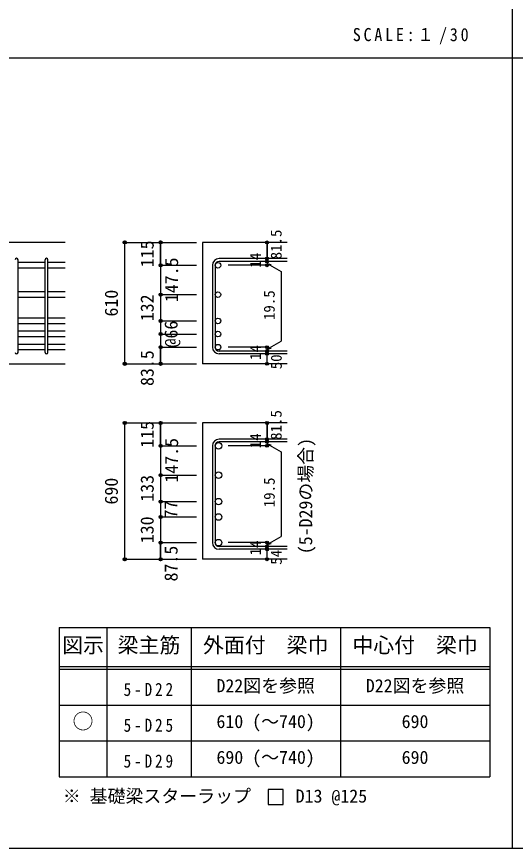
# Model space of a CAD drawing. Units: millimetres at full size, sheet at 1:30, with parts at other scales. Extents: x -5973 to 5954, y -4195 to 4201.
# Drawn here: x -3614 to -1109, y -4195 to -15 of the extents above; entities that cross this region are included whole.
import ezdxf
from ezdxf.enums import TextEntityAlignment as Align

# ---------------------------------------------------------------- set-up
doc = ezdxf.new("R2010")
doc.units = ezdxf.units.MM
doc.header["$LTSCALE"] = 30
doc.header["$PDMODE"] = 32
doc.header["$PDSIZE"] = 15
for name, color, linetype in [('0-1', 2, 'Continuous'), ('0-5', 7, 'Continuous'), ('0-6', 7, 'Continuous'), ('0-7', 4, 'Continuous'), ('0-D', 4, 'Continuous'), ('6-7_文字', 7, 'Continuous'), ('6-E_枠', 7, 'Continuous'), ('F-0_枠', 6, 'Continuous')]:
    doc.layers.add(name, color=color, linetype=linetype)
doc.styles.add('ＭＳ ゴシック', font='')
doc.styles.get('ＭＳ ゴシック').set_extended_font_data('MS Gothic')

msp = doc.modelspace()

# ---------------------------------------------------------------- linework, layer by layer
at = {"layer": '0-1'}
for p, q in [((-3370.8, -1149.89), (-4820.8, -1149.89)), ((-2255.8, -1149.89), (-2680.8, -1149.89)), ((-2680.8, -1149.89), (-2680.8, -1759.9)), ((-3770.8, -1759.9), (-3370.8, -1759.9)), ((-2255.8, -1759.9), (-2680.8, -1759.9)), ((-2255.8, -2057.22), (-2680.8, -2057.22)), ((-2680.8, -2057.22), (-2680.8, -2742.29)), ((-2255.8, -2742.29), (-2680.8, -2742.29))]:
    msp.add_line(p, q, dxfattribs=at)
at = {"layer": '0-5', "color": 4}
for p, q in [((-2890.8, -1149.89), (-2890.8, -1263.32)), ((-2890.8, -1263.32), (-2890.8, -1321.32)), ((-2890.8, -1321.32), (-2890.8, -1676.4))]:
    msp.add_line(p, q, dxfattribs=at)
at = {"layer": '0-5'}
for p, q in [((-3470.8, -1250.82), (-3606.8, -1250.82)), ((-3370.8, -1250.82), (-3456.8, -1250.82)), ((-3470.8, -1278.82), (-3606.8, -1278.82)), ((-3370.8, -1278.82), (-3456.8, -1278.82)), ((-3470.8, -1398.39), (-3606.8, -1398.39)), ((-3370.8, -1398.39), (-3456.8, -1398.39)), ((-3470.8, -1426.39), (-3606.8, -1426.39)), ((-3370.8, -1426.39), (-3456.8, -1426.39)), ((-3470.8, -1530.4), (-3606.8, -1530.4)), ((-3370.8, -1530.4), (-3456.8, -1530.4)), ((-3470.8, -1558.4), (-3606.8, -1558.4)), ((-3370.8, -1558.4), (-3456.8, -1558.4)), ((-3470.8, -1596.4), (-3606.8, -1596.4)), ((-3470.8, -1624.4), (-3606.8, -1624.4)), ((-3370.8, -1596.4), (-3456.8, -1596.4)), ((-3370.8, -1624.4), (-3456.8, -1624.4)), ((-3470.8, -1662.4), (-3606.8, -1662.4)), ((-3370.8, -1662.4), (-3456.8, -1662.4)), ((-3470.8, -1690.4), (-3606.8, -1690.4)), ((-3370.8, -1690.4), (-3456.8, -1690.4))]:
    msp.add_line(p, q, dxfattribs=at)
at = {"layer": '0-5', "color": 3}
for centre, radius in [((-2602.8, -1264.82), 14), ((-2602.8, -1412.39), 14), ((-2602.8, -1544.4), 14), ((-2602.8, -1610.4), 14), ((-2602.8, -1676.4), 14), ((-2600.3, -2172.15), 16.5), ((-2600.3, -2319.72), 16.5), ((-2600.3, -2452.72), 16.5), ((-2600.3, -2529.79), 16.5), ((-2600.3, -2658.79), 16.5)]:
    msp.add_circle(centre, radius, dxfattribs=at)
at = {"layer": '0-5'}
for p in [(-2890.8, -1149.89), (-2890.8, -1264.82), (-2890.8, -1412.39), (-2890.8, -1544.4), (-2890.8, -1610.4), (-2890.8, -1676.4)]:
    msp.add_point(p, dxfattribs=at)
at = {"layer": '0-6'}
for p, q in [((-3606.8, -1702.9), (-3606.8, -1236.82)), ((-3470.8, -1702.9), (-3470.8, -1236.82)), ((-3456.8, -1702.9), (-3456.8, -1236.82)), ((-2255.8, -1231.32), (-2597.3, -1231.32)), ((-2255.8, -1245.32), (-2597.3, -1245.32)), ((-2630.8, -1264.82), (-2630.8, -1676.4)), ((-2616.8, -1264.82), (-2616.8, -1676.4)), ((-2255.8, -1695.9), (-2597.3, -1695.9)), ((-2255.8, -1709.9), (-2597.3, -1709.9)), ((-2630.8, -2172.15), (-2630.8, -2658.79)), ((-2616.8, -2172.15), (-2616.8, -2658.79)), ((-2255.8, -2138.65), (-2597.3, -2138.65)), ((-2255.8, -2152.65), (-2597.3, -2152.65)), ((-2255.8, -2678.29), (-2597.3, -2678.29)), ((-2255.8, -2692.29), (-2597.3, -2692.29))]:
    msp.add_line(p, q, dxfattribs=at)
for centre, radius, start, end in [((-3613.8, -1236.82), 7, 0, 180), ((-3463.8, -1236.82), 7, 0, 180), ((-2597.3, -1264.82), 33.5, 90, 180), ((-2597.3, -1264.82), 19.5, 90, 180), ((-3613.8, -1702.9), 7, 180, 0), ((-3463.8, -1702.9), 7, 180, 0), ((-2597.3, -1676.4), 33.5, 180, 270), ((-2597.3, -1676.4), 19.5, 180, 270), ((-2597.3, -2172.15), 33.5, 90, 180), ((-2597.3, -2172.15), 19.5, 90, 180), ((-2597.3, -2658.79), 33.5, 180, 270), ((-2597.3, -2658.79), 19.5, 180, 270)]:
    msp.add_arc(centre, radius, start, end, dxfattribs=at)
at = {"layer": '0-D'}
for p, q in [((-3070.8, -1149.89), (-2890.8, -1149.89)), ((-3070.8, -1149.89), (-2890.8, -1149.89)), ((-3070.8, -1759.9), (-3070.8, -1149.89)), ((-2890.8, -1149.89), (-2710.8, -1149.89)), ((-2890.8, -1149.89), (-2710.8, -1149.89)), ((-2355.8, -1245.32), (-2355.8, -1231.32)), ((-2355.8, -1245.32), (-2355.8, -1264.82)), ((-2890.8, -1263.32), (-2890.8, -1343.39)), ((-2890.8, -1264.82), (-2710.8, -1264.82)), ((-2890.8, -1264.82), (-2710.8, -1264.82)), ((-2355.8, -1264.82), (-2551.89, -1264.82)), ((-2355.8, -1255.07), (-2336.48, -1260.25)), ((-2355.8, -1255.07), (-2285.74, -1295.52)), ((-2285.74, -1295.52), (-2285.74, -1645.7)), ((-2890.8, -1343.39), (-2890.8, -1676.4)), ((-2890.8, -1412.39), (-2710.8, -1412.39)), ((-2890.8, -1412.39), (-2890.8, -1676.4)), ((-2890.8, -1544.4), (-2710.8, -1544.4)), ((-2890.8, -1610.4), (-2710.8, -1610.4)), ((-2355.8, -1686.15), (-2285.74, -1645.7)), ((-2890.8, -1676.4), (-2710.8, -1676.4)), ((-2890.8, -1676.4), (-2890.8, -1759.9)), ((-2890.8, -1759.9), (-2890.8, -1676.4)), ((-2355.8, -1676.4), (-2551.89, -1676.4)), ((-2355.8, -1695.9), (-2355.8, -1676.4)), ((-2355.8, -1686.15), (-2336.48, -1680.97)), ((-2355.8, -1709.9), (-2355.8, -1695.9)), ((-2355.8, -1759.9), (-2355.8, -1709.9)), ((-3070.8, -1759.9), (-2890.8, -1759.9)), ((-2890.8, -1759.9), (-2710.8, -1759.9)), ((-3070.8, -2057.22), (-2890.8, -2057.22)), ((-3070.8, -2057.22), (-2890.8, -2057.22)), ((-3070.8, -2742.29), (-3070.8, -2057.22)), ((-2890.8, -2057.22), (-2710.8, -2057.22)), ((-2890.8, -2057.22), (-2710.8, -2057.22)), ((-2890.8, -2170.65), (-2890.8, -2250.72)), ((-2890.8, -2172.15), (-2710.8, -2172.15)), ((-2890.8, -2172.15), (-2710.8, -2172.15)), ((-2355.8, -2172.15), (-2551.89, -2172.15)), ((-2355.8, -2152.65), (-2355.8, -2138.65)), ((-2355.8, -2152.65), (-2355.8, -2172.15)), ((-2355.8, -2162.4), (-2336.48, -2167.57)), ((-2355.8, -2162.4), (-2285.74, -2202.84)), ((-2285.74, -2202.84), (-2285.74, -2628.09)), ((-2890.8, -2250.72), (-2890.8, -2658.79)), ((-2890.8, -2319.72), (-2710.8, -2319.72)), ((-2890.8, -2319.72), (-2890.8, -2658.79)), ((-2890.8, -2452.72), (-2710.8, -2452.72)), ((-2890.8, -2529.79), (-2710.8, -2529.79)), ((-2355.8, -2668.54), (-2285.74, -2628.09)), ((-2890.8, -2658.79), (-2710.8, -2658.79)), ((-2890.8, -2658.79), (-2890.8, -2742.29)), ((-2890.8, -2742.29), (-2890.8, -2658.79)), ((-2355.8, -2658.79), (-2551.89, -2658.79)), ((-2355.8, -2678.29), (-2355.8, -2658.79)), ((-2355.8, -2668.54), (-2336.48, -2663.36)), ((-2355.8, -2692.29), (-2355.8, -2678.29)), ((-2355.8, -2742.29), (-2355.8, -2692.29)), ((-3070.8, -2742.29), (-2890.8, -2742.29)), ((-2890.8, -2742.29), (-2710.8, -2742.29))]:
    msp.add_line(p, q, dxfattribs=at)
for points in [[(-2890.8, -1149.89), (-2890.8, -1263.32), (-2890.8, -1149.89)], [(-2890.8, -1149.89), (-2890.8, -1264.82), (-2890.8, -1412.39)], [(-2355.8, -1149.89), (-2355.8, -1231.32), (-2355.8, -1149.89)], [(-2890.8, -2057.22), (-2890.8, -2170.65), (-2890.8, -2057.22)], [(-2890.8, -2057.22), (-2890.8, -2172.15), (-2890.8, -2319.72)], [(-2355.8, -2057.22), (-2355.8, -2138.65), (-2355.8, -2057.22)]]:
    msp.add_lwpolyline(points, dxfattribs=at)
for centre, radius in [((-3070.8, -1149.89), 8), ((-3070.8, -1149.89), 7.2), ((-3070.8, -1149.89), 6.4), ((-3070.8, -1149.89), 5.6), ((-3070.8, -1149.89), 4.8), ((-3070.8, -1149.89), 4), ((-3070.8, -1149.89), 3.2), ((-3070.8, -1149.89), 2.4), ((-3070.8, -1149.89), 1.6), ((-3070.8, -1149.89), 0.8), ((-2890.8, -1149.89), 8), ((-2890.8, -1149.89), 7.2), ((-2890.8, -1149.89), 6.4), ((-2890.8, -1149.89), 5.6), ((-2890.8, -1149.89), 4.8), ((-2890.8, -1149.89), 4), ((-2890.8, -1149.89), 3.2), ((-2890.8, -1149.89), 2.4), ((-2890.8, -1149.89), 1.6), ((-2890.8, -1149.89), 0.8), ((-2355.8, -1149.89), 4), ((-2355.8, -1149.89), 3.6), ((-2355.8, -1149.89), 3.2), ((-2355.8, -1149.89), 2.8), ((-2355.8, -1149.89), 2.4), ((-2355.8, -1149.89), 2), ((-2355.8, -1149.89), 1.6), ((-2355.8, -1149.89), 1.2), ((-2355.8, -1149.89), 0.8), ((-2355.8, -1149.89), 0.4), ((-2355.8, -1231.32), 4), ((-2355.8, -1245.32), 4), ((-2355.8, -1231.32), 3.6), ((-2355.8, -1245.32), 3.6), ((-2355.8, -1231.32), 3.2), ((-2355.8, -1245.32), 3.2), ((-2355.8, -1231.32), 2.8), ((-2355.8, -1245.32), 2.8), ((-2355.8, -1231.32), 2.4), ((-2355.8, -1245.32), 2.4), ((-2355.8, -1231.32), 2), ((-2355.8, -1245.32), 2), ((-2355.8, -1231.32), 1.6), ((-2355.8, -1245.32), 1.6), ((-2355.8, -1231.32), 1.2), ((-2355.8, -1245.32), 1.2), ((-2355.8, -1231.32), 0.8), ((-2355.8, -1245.32), 0.8), ((-2355.8, -1231.32), 0.4), ((-2355.8, -1245.32), 0.4), ((-2890.8, -1264.82), 8), ((-2890.8, -1264.82), 7.2), ((-2890.8, -1264.82), 6.4), ((-2890.8, -1264.82), 5.6), ((-2890.8, -1264.82), 4.8), ((-2890.8, -1264.82), 4), ((-2890.8, -1264.82), 3.2), ((-2890.8, -1264.82), 2.4), ((-2890.8, -1264.82), 1.6), ((-2890.8, -1264.82), 0.8), ((-2355.8, -1264.82), 4), ((-2355.8, -1264.82), 3.6), ((-2355.8, -1264.82), 3.2), ((-2355.8, -1264.82), 2.8), ((-2355.8, -1264.82), 2.4), ((-2355.8, -1264.82), 2), ((-2355.8, -1264.82), 1.6), ((-2355.8, -1264.82), 1.2), ((-2355.8, -1264.82), 0.8), ((-2355.8, -1264.82), 0.4), ((-2890.8, -1412.39), 8), ((-2890.8, -1412.39), 7.2), ((-2890.8, -1412.39), 6.4), ((-2890.8, -1412.39), 5.6), ((-2890.8, -1412.39), 4.8), ((-2890.8, -1412.39), 4), ((-2890.8, -1412.39), 3.2), ((-2890.8, -1412.39), 2.4), ((-2890.8, -1412.39), 1.6), ((-2890.8, -1412.39), 0.8), ((-2890.8, -1544.4), 8), ((-2890.8, -1544.4), 7.2), ((-2890.8, -1544.4), 6.4), ((-2890.8, -1544.4), 5.6), ((-2890.8, -1544.4), 4.8), ((-2890.8, -1544.4), 4), ((-2890.8, -1544.4), 3.2), ((-2890.8, -1544.4), 2.4), ((-2890.8, -1544.4), 1.6), ((-2890.8, -1544.4), 0.8), ((-2890.8, -1610.4), 8), ((-2890.8, -1610.4), 7.2), ((-2890.8, -1610.4), 6.4), ((-2890.8, -1610.4), 5.6), ((-2890.8, -1610.4), 4.8), ((-2890.8, -1610.4), 4), ((-2890.8, -1610.4), 3.2), ((-2890.8, -1610.4), 2.4), ((-2890.8, -1610.4), 1.6), ((-2890.8, -1610.4), 0.8), ((-2890.8, -1676.4), 8), ((-2890.8, -1676.4), 7.2), ((-2890.8, -1676.4), 6.4), ((-2890.8, -1676.4), 5.6), ((-2890.8, -1676.4), 4.8), ((-2890.8, -1676.4), 4), ((-2890.8, -1676.4), 3.2), ((-2890.8, -1676.4), 2.4), ((-2890.8, -1676.4), 1.6), ((-2890.8, -1676.4), 0.8), ((-2355.8, -1676.4), 4), ((-2355.8, -1695.9), 4), ((-2355.8, -1709.9), 4), ((-2355.8, -1676.4), 3.6), ((-2355.8, -1695.9), 3.6), ((-2355.8, -1709.9), 3.6), ((-2355.8, -1676.4), 3.2), ((-2355.8, -1695.9), 3.2), ((-2355.8, -1709.9), 3.2), ((-2355.8, -1676.4), 2.8), ((-2355.8, -1695.9), 2.8), ((-2355.8, -1709.9), 2.8), ((-2355.8, -1676.4), 2.4), ((-2355.8, -1695.9), 2.4), ((-2355.8, -1709.9), 2.4), ((-2355.8, -1676.4), 2), ((-2355.8, -1695.9), 2), ((-2355.8, -1709.9), 2), ((-2355.8, -1676.4), 1.6), ((-2355.8, -1695.9), 1.6), ((-2355.8, -1709.9), 1.6), ((-2355.8, -1676.4), 1.2), ((-2355.8, -1695.9), 1.2), ((-2355.8, -1709.9), 1.2), ((-2355.8, -1676.4), 0.8), ((-2355.8, -1695.9), 0.8), ((-2355.8, -1709.9), 0.8), ((-2355.8, -1676.4), 0.4), ((-2355.8, -1695.9), 0.4), ((-2355.8, -1709.9), 0.4), ((-3070.8, -1759.9), 8), ((-3070.8, -1759.9), 7.2), ((-3070.8, -1759.9), 6.4), ((-3070.8, -1759.9), 5.6), ((-3070.8, -1759.9), 4.8), ((-2890.8, -1759.9), 8), ((-2890.8, -1759.9), 7.2), ((-2890.8, -1759.9), 6.4), ((-2890.8, -1759.9), 5.6), ((-2890.8, -1759.9), 4.8), ((-3070.8, -1759.9), 4), ((-3070.8, -1759.9), 3.2), ((-3070.8, -1759.9), 2.4), ((-3070.8, -1759.9), 1.6), ((-3070.8, -1759.9), 0.8), ((-2890.8, -1759.9), 4), ((-2890.8, -1759.9), 3.2), ((-2890.8, -1759.9), 2.4), ((-2890.8, -1759.9), 1.6), ((-2890.8, -1759.9), 0.8), ((-2355.8, -1759.9), 4), ((-2355.8, -1759.9), 3.6), ((-2355.8, -1759.9), 3.2), ((-2355.8, -1759.9), 2.8), ((-2355.8, -1759.9), 2.4), ((-2355.8, -1759.9), 2), ((-2355.8, -1759.9), 1.6), ((-2355.8, -1759.9), 1.2), ((-2355.8, -1759.9), 0.8), ((-2355.8, -1759.9), 0.4), ((-3070.8, -2057.22), 8), ((-3070.8, -2057.22), 7.2), ((-3070.8, -2057.22), 6.4), ((-3070.8, -2057.22), 5.6), ((-3070.8, -2057.22), 4.8), ((-3070.8, -2057.22), 4), ((-3070.8, -2057.22), 3.2), ((-3070.8, -2057.22), 2.4), ((-3070.8, -2057.22), 1.6), ((-3070.8, -2057.22), 0.8), ((-2890.8, -2057.22), 8), ((-2890.8, -2057.22), 7.2), ((-2890.8, -2057.22), 6.4), ((-2890.8, -2057.22), 5.6), ((-2890.8, -2057.22), 4.8), ((-2890.8, -2057.22), 4), ((-2890.8, -2057.22), 3.2), ((-2890.8, -2057.22), 2.4), ((-2890.8, -2057.22), 1.6), ((-2890.8, -2057.22), 0.8), ((-2355.8, -2057.22), 4), ((-2355.8, -2057.22), 3.6), ((-2355.8, -2057.22), 3.2), ((-2355.8, -2057.22), 2.8), ((-2355.8, -2057.22), 2.4), ((-2355.8, -2057.22), 2), ((-2355.8, -2057.22), 1.6), ((-2355.8, -2057.22), 1.2), ((-2355.8, -2057.22), 0.8), ((-2355.8, -2057.22), 0.4), ((-2890.8, -2172.15), 8), ((-2890.8, -2172.15), 7.2), ((-2890.8, -2172.15), 6.4), ((-2890.8, -2172.15), 5.6), ((-2890.8, -2172.15), 4.8), ((-2890.8, -2172.15), 4), ((-2890.8, -2172.15), 3.2), ((-2890.8, -2172.15), 2.4), ((-2890.8, -2172.15), 1.6), ((-2890.8, -2172.15), 0.8), ((-2355.8, -2138.65), 4), ((-2355.8, -2152.65), 4), ((-2355.8, -2172.15), 4), ((-2355.8, -2138.65), 3.6), ((-2355.8, -2152.65), 3.6), ((-2355.8, -2172.15), 3.6), ((-2355.8, -2138.65), 3.2), ((-2355.8, -2152.65), 3.2), ((-2355.8, -2172.15), 3.2), ((-2355.8, -2138.65), 2.8), ((-2355.8, -2152.65), 2.8), ((-2355.8, -2172.15), 2.8), ((-2355.8, -2138.65), 2.4), ((-2355.8, -2152.65), 2.4), ((-2355.8, -2172.15), 2.4), ((-2355.8, -2138.65), 2), ((-2355.8, -2152.65), 2), ((-2355.8, -2172.15), 2), ((-2355.8, -2138.65), 1.6), ((-2355.8, -2152.65), 1.6), ((-2355.8, -2172.15), 1.6), ((-2355.8, -2138.65), 1.2), ((-2355.8, -2152.65), 1.2), ((-2355.8, -2172.15), 1.2), ((-2355.8, -2138.65), 0.8), ((-2355.8, -2152.65), 0.8), ((-2355.8, -2172.15), 0.8), ((-2355.8, -2138.65), 0.4), ((-2355.8, -2152.65), 0.4), ((-2355.8, -2172.15), 0.4), ((-2890.8, -2319.72), 8), ((-2890.8, -2319.72), 7.2), ((-2890.8, -2319.72), 6.4), ((-2890.8, -2319.72), 5.6), ((-2890.8, -2319.72), 4.8), ((-2890.8, -2319.72), 4), ((-2890.8, -2319.72), 3.2), ((-2890.8, -2319.72), 2.4), ((-2890.8, -2319.72), 1.6), ((-2890.8, -2319.72), 0.8), ((-2890.8, -2452.72), 8), ((-2890.8, -2452.72), 7.2), ((-2890.8, -2452.72), 6.4), ((-2890.8, -2452.72), 5.6), ((-2890.8, -2452.72), 4.8), ((-2890.8, -2452.72), 4), ((-2890.8, -2452.72), 3.2), ((-2890.8, -2452.72), 2.4), ((-2890.8, -2452.72), 1.6), ((-2890.8, -2452.72), 0.8), ((-2890.8, -2529.79), 8), ((-2890.8, -2529.79), 7.2), ((-2890.8, -2529.79), 6.4), ((-2890.8, -2529.79), 5.6), ((-2890.8, -2529.79), 4.8), ((-2890.8, -2529.79), 4), ((-2890.8, -2529.79), 3.2), ((-2890.8, -2529.79), 2.4), ((-2890.8, -2529.79), 1.6), ((-2890.8, -2529.79), 0.8), ((-2890.8, -2658.79), 8), ((-2890.8, -2658.79), 7.2), ((-2890.8, -2658.79), 6.4), ((-2890.8, -2658.79), 5.6), ((-2890.8, -2658.79), 4.8), ((-2890.8, -2658.79), 4), ((-2890.8, -2658.79), 3.2), ((-2890.8, -2658.79), 2.4), ((-2890.8, -2658.79), 1.6), ((-2890.8, -2658.79), 0.8), ((-2355.8, -2658.79), 4), ((-2355.8, -2678.29), 4), ((-2355.8, -2658.79), 3.6), ((-2355.8, -2678.29), 3.6), ((-2355.8, -2658.79), 3.2), ((-2355.8, -2678.29), 3.2), ((-2355.8, -2658.79), 2.8), ((-2355.8, -2658.79), 2.4), ((-2355.8, -2658.79), 2), ((-2355.8, -2658.79), 1.6), ((-2355.8, -2658.79), 1.2), ((-2355.8, -2658.79), 0.8), ((-2355.8, -2658.79), 0.4), ((-2355.8, -2692.29), 4), ((-2355.8, -2692.29), 3.6), ((-2355.8, -2692.29), 3.2), ((-2355.8, -2678.29), 2.8), ((-2355.8, -2692.29), 2.8), ((-2355.8, -2678.29), 2.4), ((-2355.8, -2692.29), 2.4), ((-2355.8, -2678.29), 2), ((-2355.8, -2692.29), 2), ((-2355.8, -2678.29), 1.6), ((-2355.8, -2692.29), 1.6), ((-2355.8, -2678.29), 1.2), ((-2355.8, -2692.29), 1.2), ((-2355.8, -2678.29), 0.8), ((-2355.8, -2692.29), 0.8), ((-2355.8, -2678.29), 0.4), ((-2355.8, -2692.29), 0.4), ((-3070.8, -2742.29), 8), ((-3070.8, -2742.29), 7.2), ((-3070.8, -2742.29), 6.4), ((-3070.8, -2742.29), 5.6), ((-3070.8, -2742.29), 4.8), ((-3070.8, -2742.29), 4), ((-3070.8, -2742.29), 3.2), ((-3070.8, -2742.29), 2.4), ((-3070.8, -2742.29), 1.6), ((-3070.8, -2742.29), 0.8), ((-2890.8, -2742.29), 8), ((-2890.8, -2742.29), 7.2), ((-2890.8, -2742.29), 6.4), ((-2890.8, -2742.29), 5.6), ((-2890.8, -2742.29), 4.8), ((-2890.8, -2742.29), 4), ((-2890.8, -2742.29), 3.2), ((-2890.8, -2742.29), 2.4), ((-2890.8, -2742.29), 1.6), ((-2890.8, -2742.29), 0.8), ((-2355.8, -2742.29), 4), ((-2355.8, -2742.29), 3.6), ((-2355.8, -2742.29), 3.2), ((-2355.8, -2742.29), 2.8), ((-2355.8, -2742.29), 2.4), ((-2355.8, -2742.29), 2), ((-2355.8, -2742.29), 1.6), ((-2355.8, -2742.29), 1.2), ((-2355.8, -2742.29), 0.8), ((-2355.8, -2742.29), 0.4)]:
    msp.add_circle(centre, radius, dxfattribs=at)
at = {"layer": '0-D', "color": 7}
for p in [(-3070.8, -1149.89), (-2890.8, -1149.89), (-2355.8, -1149.89), (-2355.8, -1231.32), (-2355.8, -1245.32), (-2890.8, -1264.82), (-2355.8, -1264.82), (-2890.8, -1412.39), (-2890.8, -1544.4), (-2890.8, -1610.4), (-2890.8, -1676.4), (-2355.8, -1676.4), (-2355.8, -1695.9), (-2355.8, -1709.9), (-3070.8, -1759.9), (-3070.8, -1759.9), (-2890.8, -1759.9), (-2355.8, -1759.9), (-3070.8, -2057.22), (-2890.8, -2057.22), (-2355.8, -2057.22), (-2355.8, -2138.65), (-2890.8, -2172.15), (-2355.8, -2152.65), (-2355.8, -2172.15), (-2890.8, -2319.72), (-2890.8, -2452.72), (-2890.8, -2529.79), (-2890.8, -2658.79), (-2355.8, -2658.79), (-2355.8, -2678.29), (-2355.8, -2692.29), (-3070.8, -2742.29), (-3070.8, -2742.29), (-2890.8, -2742.29), (-2355.8, -2742.29)]:
    msp.add_point(p, dxfattribs=at)
at = {"layer": '6-7_文字'}
msp.add_lwpolyline([(-2350.68, -3974.8), (-2275.68, -3974.8), (-2275.68, -3899.8), (-2350.68, -3899.8)], close=True, dxfattribs=at)
at = {"layer": '6-E_枠', "color": 3}
for p, q in [((-3400.52, -3085.43), (-3400.52, -3835.43)), ((-3400.52, -3085.43), (-1238, -3085.43)), ((-1238, -3085.43), (-1238, -3835.43)), ((-3400.52, -3835.43), (-1238, -3835.43))]:
    msp.add_line(p, q, dxfattribs=at)
at = {"layer": '6-E_枠'}
for p, q in [((-3160.52, -3085.43), (-3160.52, -3835.43)), ((-2738, -3085.43), (-2738, -3835.43)), ((-1988, -3085.43), (-1988, -3835.43)), ((-3400.52, -3280.43), (-1238, -3280.43)), ((-3400.52, -3295.43), (-1238, -3295.43)), ((-3400.52, -3475.43), (-1238, -3475.43)), ((-3400.52, -3655.43), (-1238, -3655.43))]:
    msp.add_line(p, q, dxfattribs=at)
at = {"layer": 'F-0_枠', "color": 2}
for p, q in [((-1124.64, 4201.15), (-1124.64, -4195.24)), ((-5972.88, -222.05), (3723.6, -222.05))]:
    msp.add_line(p, q, dxfattribs=at)
at = {"layer": 'F-0_枠'}
msp.add_line((5954.1, -4195.24), (-5972.88, -4195.24), dxfattribs=at)

# ---------------------------------------------------------------- texts
at = {"layer": '0-7', "color": 7, "style": 'ＭＳ ゴシック'}
msp.add_text('(5-D29の場合)', height=65.98, rotation=90, dxfattribs=at).set_placement((-2109.92, -2716.89), align=Align.BOTTOM_LEFT)
at = {"layer": '0-D', "style": 'ＭＳ ゴシック'}
for s, height, p in [('81.5', 54.99, (-2266.71, -1235.06)), ('115', 65.98, (-2905.8, -1274.86)), ('14', 54.99, (-2371.03, -1276.76)), ('147.5', 65.98, (-2783.23, -1449.98)), ('610', 65.98, (-3085.8, -1522.4)), ('132', 65.98, (-2905.8, -1545.9)), ('19.5', 54.99, (-2301.34, -1540.23)), ('@66', 65.98, (-2785.8, -1677.9)), ('14', 54.99, (-2371.06, -1740.57)), ('83.5', 65.98, (-2905.8, -1871.4)), ('50', 54.99, (-2266.06, -1787.47)), ('81.5', 54.99, (-2266.71, -2142.38)), ('115', 65.98, (-2905.8, -2182.18)), ('14', 54.99, (-2371.03, -2184.08)), ('147.5', 65.98, (-2783.23, -2357.3)), ('690', 65.98, (-3085.8, -2467.25)), ('133', 65.98, (-2905.8, -2453.22)), ('19.5', 54.99, (-2301.12, -2481.15)), ('77', 65.98, (-2786.32, -2537.06)), ('130', 65.98, (-2906.07, -2661.66)), ('14', 54.99, (-2371.06, -2722.96)), ('87.5', 65.98, (-2785.8, -2853.79)), ('54', 54.99, (-2266.06, -2769.86))]:
    msp.add_text(s, height=height, rotation=90, dxfattribs=at).set_placement(p, align=Align.BOTTOM_LEFT)
at = {"layer": '6-7_文字', "color": 2, "style": 'ＭＳ ゴシック'}
for s, p in [('図示', (-3385.52, -3235.43)), ('梁主筋', (-3106.76, -3235.43)), ('外面付\u3000梁巾', (-2678, -3235.43)), ('中心付\u3000梁巾', (-1928, -3235.43)), ('○', (-3333.02, -3617.93))]:
    msp.add_text(s, height=76.98, dxfattribs=at).set_placement(p, align=Align.BOTTOM_LEFT)
at = {"layer": '6-7_文字', "style": 'ＭＳ ゴシック'}
for s, p in [('D22図を参照', (-2610.5, -3430.43)), ('D22図を参照', (-1860.5, -3430.43)), ('610 (～740)', (-2610.5, -3610.43)), ('690', (-1680.5, -3610.43)), ('690 (～740)', (-2610.5, -3790.43)), ('690', (-1680.5, -3790.43)), ('※ 基礎梁スターラップ     D13 @125', (-3381.96, -3985.01))]:
    msp.add_text(s, height=65.98, dxfattribs=at).set_placement(p, align=Align.BOTTOM_LEFT)
at = {"layer": '6-7_文字', "color": 2, "insert": (-1925.98, -154.55), "char_height": 65.98, "attachment_point": 7, "style": 'ＭＳ ゴシック'}
msp.add_mtext('\\T1.34;\\W0.9;SCALE:１/30', dxfattribs=at)
at = {"layer": '6-7_文字', "char_height": 65.98, "attachment_point": 7, "style": 'ＭＳ ゴシック'}
for s, insert in [('\\T1.38;\\W0.85;5-D22', (-3076.76, -3430.43)), ('\\T1.38;\\W0.85;5-D25', (-3076.76, -3610.43)), ('\\T1.38;\\W0.85;5-D29', (-3076.76, -3790.43))]:
    msp.add_mtext(s, dxfattribs=dict(at, insert=insert))

doc.saveas('drawing.dxf')
